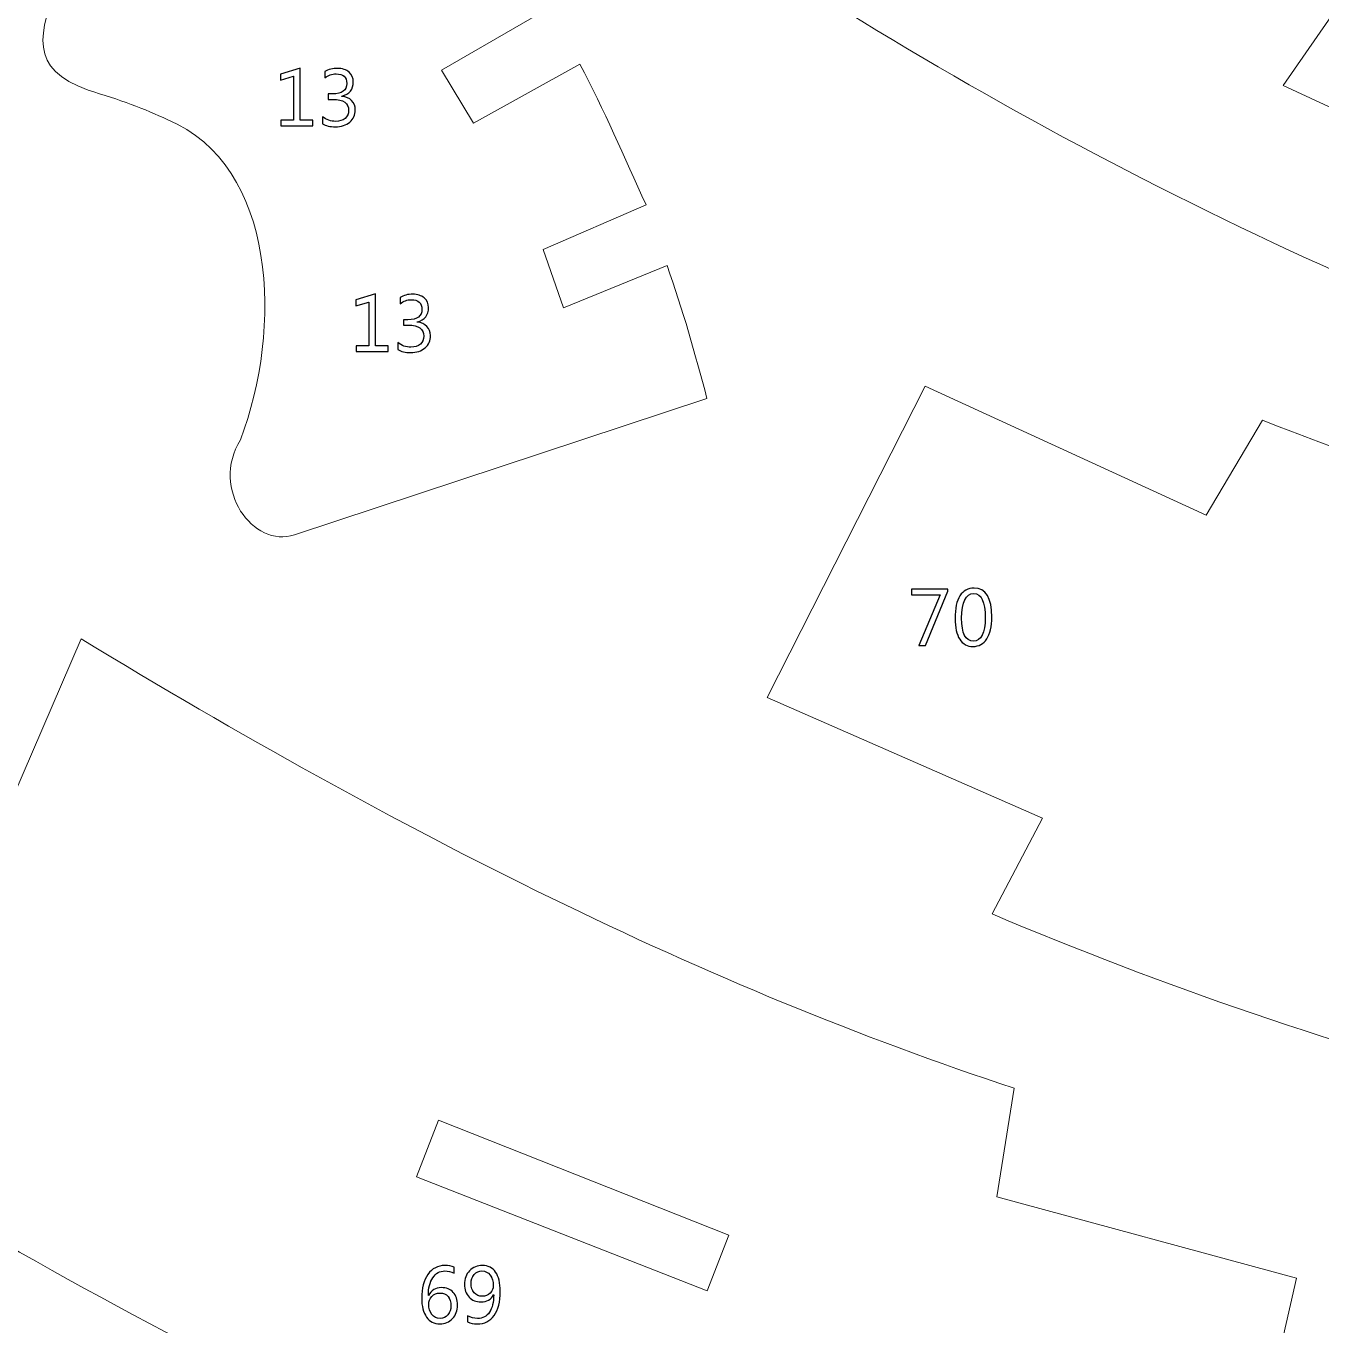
# Model space of a CAD drawing. Header units: centimetres. Extents: x -19.4 to 19.9, y -26.5 to 22.7.
# Drawn here: x 6.94 to 13.74, y -18.72 to -11.9 of the extents above; entities that cross this region are included whole.
import ezdxf

# ---------------------------------------------------------------- set-up
doc = ezdxf.new("R2010")
doc.units = ezdxf.units.CM
doc.header["$MEASUREMENT"] = 0
doc.layers.add('Camada 1', color=7, linetype='Continuous')

msp = doc.modelspace()

# ---------------------------------------------------------------- linework, layer by layer
at = {"layer": 'Camada 1', "color": 7, "lineweight": 9}
for points, knots in [([(7.19645, -11.39078), (7.17834, -11.4777), (7.15261, -11.53528), (7.10658, -11.64964), (7.10658, -11.64964), (7.00426, -11.94824), (6.9458, -12.1205), (7.2625, -12.23736), (7.2625, -12.23736), (7.42524, -12.2847), (7.56222, -12.33634), (7.67792, -12.39158), (7.67792, -12.39158), (8.25612, -12.63074), (8.28379, -13.49284), (8.06222, -14.07244), (8.06222, -14.07244), (7.90312, -14.33174), (8.12985, -14.64468), (8.34635, -14.5721), (8.34635, -14.5721), (8.34635, -14.5721), (10.51261, -13.85516), (10.51261, -13.85516), (10.51261, -13.85516), (10.45027, -13.62004), (10.3866, -13.39248), (10.30282, -13.1574), (10.30282, -13.1574), (10.30282, -13.1574), (9.75943, -13.37982), (9.75943, -13.37982), (9.75943, -13.37982), (9.75943, -13.37982), (9.65196, -13.0734), (9.65196, -13.0734), (9.65196, -13.0734), (9.65196, -13.0734), (10.19293, -12.83964), (10.19293, -12.83964), (10.19293, -12.83964), (10.07545, -12.58512), (9.97469, -12.34292), (9.8446, -12.10114), (9.8446, -12.10114), (9.8446, -12.10114), (9.28561, -12.41004), (9.28561, -12.41004), (9.28561, -12.41004), (9.28561, -12.41004), (9.11823, -12.13246), (9.11823, -12.13246), (9.11823, -12.13246), (9.11823, -12.13246), (9.67372, -11.81196), (9.67372, -11.81196), (9.67372, -11.81196), (9.54626, -11.59628), (9.42556, -11.4123), (9.2911, -11.21652), (9.2911, -11.21652), (9.2911, -11.21652), (8.7758, -11.55694), (8.7758, -11.55694), (8.7758, -11.55694), (8.7758, -11.55694), (8.59966, -11.28924), (8.59966, -11.28924), (8.59966, -11.28924), (8.59966, -11.28924), (9.08363, -10.9607), (9.08363, -10.9607), (9.08363, -10.9607), (8.93983, -10.76064), (8.80629, -10.5467), (8.67396, -10.342), (8.67396, -10.342), (8.67396, -10.342), (8.14573, -10.66632), (8.14573, -10.66632), (8.14573, -10.66632), (8.14573, -10.66632), (8.00262, -10.38486), (8.00262, -10.38486), (8.00262, -10.38486), (8.00262, -10.38486), (8.52443, -10.04256), (8.52443, -10.04256), (8.52443, -10.04256), (8.0212, -9.0515), (8.70751, -8.2985), (9.46802, -8.13704), (9.46802, -8.13704), (11.09261, -7.8101), (12.4897, -7.95706), (13.98482, -8.7694), (13.98482, -8.7694), (14.99996, -9.29474), (16.00137, -9.92246), (16.99467, -10.55402), (16.99467, -10.55402), (17.6037, -10.88394), (18.02344, -11.20762), (18.71948, -11.44536), (18.71948, -11.44536), (18.93572, -11.51192), (19.05844, -11.5514), (19.13972, -11.50868), (19.13972, -11.50868), (19.46327, -10.98524), (19.65925, -10.21248), (19.61815, -8.4746), (19.61815, -8.4746), (19.50839, -6.9784), (19.39746, -6.24118), (19.06685, -5.72082), (19.06685, -5.72082), (18.54663, -5.42754), (16.84974, -5.4812), (14.59497, -5.70444), (14.59497, -5.70444), (13.02089, -5.8212), (11.37442, -6.12376), (9.63661, -6.09544), (9.63661, -6.09544), (8.8524, -6.07016), (8.2565, -5.0562), (7.49029, -3.89738), (7.49029, -3.89738), (7.07465, -3.96578), (6.73533, -3.89846), (6.51279, -3.7086), (6.51279, -3.7086), (6.29751, -3.49826), (6.17681, -3.24938), (6.18123, -2.95512), (6.18123, -2.95512), (6.18213, -2.87114), (6.12349, -2.8403), (6.03036, -2.87408), (6.03036, -2.87408), (4.90413, -3.1053), (3.83605, -3.23604), (2.85293, -3.22862), (2.85293, -3.22862), (2.85293, -3.22862), (2.20467, -3.24034), (2.20467, -3.24034), (2.20467, -3.24034), (1.31001, -3.25706), (0.76008, -3.42442), (0.61744, -3.98142), (0.61744, -3.98142), (0.5844, -4.14354), (0.59169, -5.23704), (0.59013, -5.44748), (0.59013, -5.44748), (0.59013, -5.44748), (0.59369, -7.65022), (0.59369, -7.65022), (0.59369, -7.65022), (0.59369, -7.65022), (2.63687, -7.653), (2.63687, -7.653), (2.63687, -7.653), (2.63687, -7.653), (2.63373, -7.97834), (2.63373, -7.97834), (2.63373, -7.97834), (2.63373, -7.97834), (0.59327, -7.98396), (0.59327, -7.98396), (0.59327, -7.98396), (0.59327, -7.98396), (0.6027, -10.72576), (0.6027, -10.72576), (0.6027, -10.72576), (0.6027, -10.72576), (1.1918, -10.78494), (1.1918, -10.78494), (1.1918, -10.78494), (1.1918, -10.78494), (1.47828, -9.17798), (1.47828, -9.17798), (1.47828, -9.17798), (1.47828, -9.17798), (3.30648, -9.44822), (3.30648, -9.44822), (3.30648, -9.44822), (3.30648, -9.44822), (3.00578, -10.99664), (3.00578, -10.99664), (3.00578, -10.99664), (3.00578, -10.99664), (3.96695, -11.09554), (3.96695, -11.09554), (3.96695, -11.09554), (3.97141, -10.7116), (4.01579, -10.34626), (4.11147, -10.00816), (4.11147, -10.00816), (4.24042, -9.56108), (4.39908, -9.2238), (4.63538, -9.14708), (4.63538, -9.14708), (4.63538, -9.14708), (6.56322, -9.14732), (6.56322, -9.14732), (6.56322, -9.14732), (6.70063, -9.15452), (6.76234, -9.3749), (6.71689, -9.719), (6.71689, -9.719), (6.68061, -10.09176), (6.42141, -10.4), (6.28219, -10.7906), (6.28219, -10.7906), (6.19002, -11.04918), (6.21334, -11.09912), (6.41761, -11.09774), (6.41761, -11.09774), (6.41761, -11.09774), (7.05509, -11.09466), (7.05509, -11.09466), (7.05509, -11.09466), (7.14054, -11.12192), (7.21906, -11.23272), (7.19645, -11.39078)], [0, 0, 0, 0, 0.0172414, 0.0172414, 0.0172414, 0.0172414, 0.0344828, 0.0344828, 0.0344828, 0.0344828, 0.0517241, 0.0517241, 0.0517241, 0.0517241, 0.0689655, 0.0689655, 0.0689655, 0.0689655, 0.0862069, 0.0862069, 0.0862069, 0.0862069, 0.1034483, 0.1034483, 0.1034483, 0.1034483, 0.1206897, 0.1206897, 0.1206897, 0.1206897, 0.137931, 0.137931, 0.137931, 0.137931, 0.1551724, 0.1551724, 0.1551724, 0.1551724, 0.1724138, 0.1724138, 0.1724138, 0.1724138, 0.1896552, 0.1896552, 0.1896552, 0.1896552, 0.2068966, 0.2068966, 0.2068966, 0.2068966, 0.2241379, 0.2241379, 0.2241379, 0.2241379, 0.2413793, 0.2413793, 0.2413793, 0.2413793, 0.2586207, 0.2586207, 0.2586207, 0.2586207, 0.2758621, 0.2758621, 0.2758621, 0.2758621, 0.2931034, 0.2931034, 0.2931034, 0.2931034, 0.3103448, 0.3103448, 0.3103448, 0.3103448, 0.3275862, 0.3275862, 0.3275862, 0.3275862, 0.3448276, 0.3448276, 0.3448276, 0.3448276, 0.362069, 0.362069, 0.362069, 0.362069, 0.3793103, 0.3793103, 0.3793103, 0.3793103, 0.3965517, 0.3965517, 0.3965517, 0.3965517, 0.4137931, 0.4137931, 0.4137931, 0.4137931, 0.4310345, 0.4310345, 0.4310345, 0.4310345, 0.4482759, 0.4482759, 0.4482759, 0.4482759, 0.4655172, 0.4655172, 0.4655172, 0.4655172, 0.4827586, 0.4827586, 0.4827586, 0.4827586, 0.5, 0.5, 0.5, 0.5, 0.5172414, 0.5172414, 0.5172414, 0.5172414, 0.5344828, 0.5344828, 0.5344828, 0.5344828, 0.5517241, 0.5517241, 0.5517241, 0.5517241, 0.5689655, 0.5689655, 0.5689655, 0.5689655, 0.5862069, 0.5862069, 0.5862069, 0.5862069, 0.6034483, 0.6034483, 0.6034483, 0.6034483, 0.6206897, 0.6206897, 0.6206897, 0.6206897, 0.637931, 0.637931, 0.637931, 0.637931, 0.6551724, 0.6551724, 0.6551724, 0.6551724, 0.6724138, 0.6724138, 0.6724138, 0.6724138, 0.6896552, 0.6896552, 0.6896552, 0.6896552, 0.7068966, 0.7068966, 0.7068966, 0.7068966, 0.7241379, 0.7241379, 0.7241379, 0.7241379, 0.7413793, 0.7413793, 0.7413793, 0.7413793, 0.7586207, 0.7586207, 0.7586207, 0.7586207, 0.7758621, 0.7758621, 0.7758621, 0.7758621, 0.7931034, 0.7931034, 0.7931034, 0.7931034, 0.8103448, 0.8103448, 0.8103448, 0.8103448, 0.8275862, 0.8275862, 0.8275862, 0.8275862, 0.8448276, 0.8448276, 0.8448276, 0.8448276, 0.862069, 0.862069, 0.862069, 0.862069, 0.8793103, 0.8793103, 0.8793103, 0.8793103, 0.8965517, 0.8965517, 0.8965517, 0.8965517, 0.9137931, 0.9137931, 0.9137931, 0.9137931, 0.9310345, 0.9310345, 0.9310345, 0.9310345, 0.9482759, 0.9482759, 0.9482759, 0.9482759, 0.9655172, 0.9655172, 0.9655172, 0.9655172, 1, 1, 1, 1]), ([(9.93121, -10.94648), (9.93121, -10.94648), (11.92697, -8.74734), (11.92697, -8.74734), (11.92697, -8.74734), (13.38951, -9.7434), (14.99683, -10.55588), (16.74211, -11.19342), (16.74211, -11.19342), (16.74211, -11.19342), (16.34909, -11.85574), (16.34909, -11.85574), (16.34909, -11.85574), (16.34909, -11.85574), (14.40107, -10.97), (14.40107, -10.97), (14.40107, -10.97), (14.40107, -10.97), (13.53987, -12.21242), (13.53987, -12.21242), (13.53987, -12.21242), (13.53987, -12.21242), (15.61777, -13.17442), (15.61777, -13.17442), (15.61777, -13.17442), (15.61777, -13.17442), (15.27133, -13.78306), (15.27133, -13.78306), (15.27133, -13.78306), (13.30771, -13.05998), (11.53683, -12.10334), (9.93121, -10.94648)], [0, 0, 0, 0, 0.1111111, 0.1111111, 0.1111111, 0.1111111, 0.2222222, 0.2222222, 0.2222222, 0.2222222, 0.3333333, 0.3333333, 0.3333333, 0.3333333, 0.4444444, 0.4444444, 0.4444444, 0.4444444, 0.5555556, 0.5555556, 0.5555556, 0.5555556, 0.6666667, 0.6666667, 0.6666667, 0.6666667, 0.7777778, 0.7777778, 0.7777778, 0.7777778, 1, 1, 1, 1]), ([(11.65925, -13.7915), (11.65925, -13.7915), (13.13513, -14.46908), (13.13513, -14.46908), (13.13513, -14.46908), (13.13513, -14.46908), (13.43127, -13.96966), (13.43127, -13.96966), (13.43127, -13.96966), (14.99609, -14.59354), (16.77791, -15.00016), (18.68551, -15.28084), (18.68551, -15.28084), (18.68551, -15.28084), (17.84185, -18.12468), (17.84185, -18.12468), (17.84185, -18.12468), (15.74639, -17.83198), (13.79661, -17.32058), (12.01115, -16.56244), (12.01115, -16.56244), (12.01115, -16.56244), (12.27505, -16.05978), (12.27505, -16.05978), (12.27505, -16.05978), (12.27505, -16.05978), (10.82839, -15.42656), (10.82839, -15.42656), (10.82839, -15.42656), (10.82839, -15.42656), (11.65925, -13.7915), (11.65925, -13.7915)], [0, 0, 0, 0, 0.1111111, 0.1111111, 0.1111111, 0.1111111, 0.2222222, 0.2222222, 0.2222222, 0.2222222, 0.3333333, 0.3333333, 0.3333333, 0.3333333, 0.4444444, 0.4444444, 0.4444444, 0.4444444, 0.5555556, 0.5555556, 0.5555556, 0.5555556, 0.6666667, 0.6666667, 0.6666667, 0.6666667, 0.7777778, 0.7777778, 0.7777778, 0.7777778, 1, 1, 1, 1]), ([(13.60992, -18.47447), (13.60992, -18.47447), (12.035, -18.04846), (12.035, -18.04846), (12.035, -18.04846), (12.035, -18.04846), (12.12652, -17.4769), (12.12652, -17.4769), (12.12652, -17.4769), (10.51732, -16.95289), (8.8798, -16.12382), (7.22589, -15.11792), (7.22589, -15.11792), (7.22589, -15.11792), (6.05369, -17.83338), (6.05369, -17.83338), (6.05369, -17.83338), (7.86047, -18.95029), (9.69496, -19.80668), (11.56075, -20.36915), (11.56075, -20.36915), (11.56075, -20.36915), (11.67926, -19.81574), (11.67926, -19.81574), (11.67926, -19.81574), (11.67926, -19.81574), (13.20315, -20.25699), (13.20315, -20.25699), (13.20315, -20.25699), (13.20315, -20.25699), (13.60992, -18.47447), (13.60992, -18.47447)], [0, 0, 0, 0, 0.1111111, 0.1111111, 0.1111111, 0.1111111, 0.2222222, 0.2222222, 0.2222222, 0.2222222, 0.3333333, 0.3333333, 0.3333333, 0.3333333, 0.4444444, 0.4444444, 0.4444444, 0.4444444, 0.5555556, 0.5555556, 0.5555556, 0.5555556, 0.6666667, 0.6666667, 0.6666667, 0.6666667, 0.7777778, 0.7777778, 0.7777778, 0.7777778, 1, 1, 1, 1]), ([(10.62691, -18.24955), (10.62691, -18.24955), (10.51335, -18.54211), (10.51335, -18.54211), (10.51335, -18.54211), (10.51335, -18.54211), (8.98767, -17.94207), (8.98767, -17.94207), (8.98767, -17.94207), (8.98767, -17.94207), (9.10225, -17.64514), (9.10225, -17.64514), (9.10225, -17.64514), (9.10225, -17.64514), (10.62691, -18.24955), (10.62691, -18.24955)], [0, 0, 0, 0, 0.2, 0.2, 0.2, 0.2, 0.4, 0.4, 0.4, 0.4, 0.6, 0.6, 0.6, 0.6, 1, 1, 1, 1])]:
    msp.add_open_spline(points, degree=3, knots=knots, dxfattribs=at)
at = {"layer": 'Camada 1', "color": 7}
for points, knots in [([(8.44258, -12.424), (8.44258, -12.424), (8.27494, -12.424), (8.27494, -12.424), (8.27494, -12.424), (8.27494, -12.424), (8.27494, -12.39437), (8.27494, -12.39437), (8.27494, -12.39437), (8.27494, -12.39437), (8.34182, -12.39437), (8.34182, -12.39437), (8.34182, -12.39437), (8.34182, -12.39437), (8.34182, -12.16393), (8.34182, -12.16393), (8.34182, -12.16393), (8.34182, -12.16393), (8.27324, -12.18439), (8.27324, -12.18439), (8.27324, -12.18439), (8.27324, -12.18439), (8.27324, -12.15222), (8.27324, -12.15222), (8.27324, -12.15222), (8.27324, -12.15222), (8.37569, -12.12089), (8.37569, -12.12089), (8.37569, -12.12089), (8.37569, -12.12089), (8.37569, -12.39437), (8.37569, -12.39437), (8.37569, -12.39437), (8.37569, -12.39437), (8.44258, -12.39437), (8.44258, -12.39437), (8.44258, -12.39437), (8.44258, -12.39437), (8.44258, -12.424), (8.44258, -12.424)], [0, 0, 0, 0, 0.0909091, 0.0909091, 0.0909091, 0.0909091, 0.1818182, 0.1818182, 0.1818182, 0.1818182, 0.2727273, 0.2727273, 0.2727273, 0.2727273, 0.3636364, 0.3636364, 0.3636364, 0.3636364, 0.4545455, 0.4545455, 0.4545455, 0.4545455, 0.5454545, 0.5454545, 0.5454545, 0.5454545, 0.6363636, 0.6363636, 0.6363636, 0.6363636, 0.7272727, 0.7272727, 0.7272727, 0.7272727, 0.8181818, 0.8181818, 0.8181818, 0.8181818, 1, 1, 1, 1]), ([(8.4938, -12.41299), (8.4938, -12.41299), (8.4938, -12.37659), (8.4938, -12.37659), (8.4938, -12.37659), (8.51405, -12.39267), (8.53698, -12.40072), (8.56246, -12.40072), (8.56246, -12.40072), (8.5832, -12.40072), (8.59971, -12.39557), (8.61206, -12.38519), (8.61206, -12.38519), (8.6244, -12.37482), (8.63054, -12.36085), (8.63054, -12.34335), (8.63054, -12.34335), (8.63054, -12.30455), (8.60303, -12.28514), (8.54806, -12.28514), (8.54806, -12.28514), (8.54806, -12.28514), (8.52344, -12.28514), (8.52344, -12.28514), (8.52344, -12.28514), (8.52344, -12.28514), (8.52344, -12.25636), (8.52344, -12.25636), (8.52344, -12.25636), (8.52344, -12.25636), (8.54686, -12.25636), (8.54686, -12.25636), (8.54686, -12.25636), (8.5959, -12.25636), (8.62038, -12.23815), (8.62038, -12.20182), (8.62038, -12.20182), (8.62038, -12.16816), (8.60168, -12.15137), (8.56429, -12.15137), (8.56429, -12.15137), (8.54341, -12.15137), (8.52372, -12.15842), (8.50523, -12.17254), (8.50523, -12.17254), (8.50523, -12.17254), (8.50523, -12.13952), (8.50523, -12.13952), (8.50523, -12.13952), (8.52428, -12.12823), (8.54679, -12.12258), (8.57269, -12.12258), (8.57269, -12.12258), (8.59766, -12.12258), (8.61763, -12.12921), (8.63266, -12.14241), (8.63266, -12.14241), (8.64762, -12.15567), (8.6551, -12.17261), (8.6551, -12.19328), (8.6551, -12.19328), (8.6551, -12.2323), (8.63527, -12.25742), (8.59555, -12.26856), (8.59555, -12.26856), (8.59555, -12.26856), (8.59555, -12.26941), (8.59555, -12.26941), (8.59555, -12.26941), (8.61685, -12.27146), (8.63379, -12.27894), (8.64635, -12.29185), (8.64635, -12.29185), (8.65898, -12.30476), (8.66526, -12.32085), (8.66526, -12.34011), (8.66526, -12.34011), (8.66526, -12.36678), (8.65573, -12.38823), (8.63661, -12.4046), (8.63661, -12.4046), (8.61749, -12.4209), (8.5923, -12.42908), (8.56104, -12.42908), (8.56104, -12.42908), (8.53289, -12.42908), (8.51046, -12.42372), (8.4938, -12.41299)], [0, 0, 0, 0, 0.0434783, 0.0434783, 0.0434783, 0.0434783, 0.0869565, 0.0869565, 0.0869565, 0.0869565, 0.1304348, 0.1304348, 0.1304348, 0.1304348, 0.173913, 0.173913, 0.173913, 0.173913, 0.2173913, 0.2173913, 0.2173913, 0.2173913, 0.2608696, 0.2608696, 0.2608696, 0.2608696, 0.3043478, 0.3043478, 0.3043478, 0.3043478, 0.3478261, 0.3478261, 0.3478261, 0.3478261, 0.3913043, 0.3913043, 0.3913043, 0.3913043, 0.4347826, 0.4347826, 0.4347826, 0.4347826, 0.4782609, 0.4782609, 0.4782609, 0.4782609, 0.5217391, 0.5217391, 0.5217391, 0.5217391, 0.5652174, 0.5652174, 0.5652174, 0.5652174, 0.6086957, 0.6086957, 0.6086957, 0.6086957, 0.6521739, 0.6521739, 0.6521739, 0.6521739, 0.6956522, 0.6956522, 0.6956522, 0.6956522, 0.7391304, 0.7391304, 0.7391304, 0.7391304, 0.7826087, 0.7826087, 0.7826087, 0.7826087, 0.826087, 0.826087, 0.826087, 0.826087, 0.8695652, 0.8695652, 0.8695652, 0.8695652, 0.9130435, 0.9130435, 0.9130435, 0.9130435, 1, 1, 1, 1]), ([(8.8378, -13.60966), (8.8378, -13.60966), (8.67016, -13.60966), (8.67016, -13.60966), (8.67016, -13.60966), (8.67016, -13.60966), (8.67016, -13.58003), (8.67016, -13.58003), (8.67016, -13.58003), (8.67016, -13.58003), (8.73704, -13.58003), (8.73704, -13.58003), (8.73704, -13.58003), (8.73704, -13.58003), (8.73704, -13.34959), (8.73704, -13.34959), (8.73704, -13.34959), (8.73704, -13.34959), (8.66846, -13.37005), (8.66846, -13.37005), (8.66846, -13.37005), (8.66846, -13.37005), (8.66846, -13.33788), (8.66846, -13.33788), (8.66846, -13.33788), (8.66846, -13.33788), (8.77091, -13.30655), (8.77091, -13.30655), (8.77091, -13.30655), (8.77091, -13.30655), (8.77091, -13.58003), (8.77091, -13.58003), (8.77091, -13.58003), (8.77091, -13.58003), (8.8378, -13.58003), (8.8378, -13.58003), (8.8378, -13.58003), (8.8378, -13.58003), (8.8378, -13.60966), (8.8378, -13.60966)], [0, 0, 0, 0, 0.0909091, 0.0909091, 0.0909091, 0.0909091, 0.1818182, 0.1818182, 0.1818182, 0.1818182, 0.2727273, 0.2727273, 0.2727273, 0.2727273, 0.3636364, 0.3636364, 0.3636364, 0.3636364, 0.4545455, 0.4545455, 0.4545455, 0.4545455, 0.5454545, 0.5454545, 0.5454545, 0.5454545, 0.6363636, 0.6363636, 0.6363636, 0.6363636, 0.7272727, 0.7272727, 0.7272727, 0.7272727, 0.8181818, 0.8181818, 0.8181818, 0.8181818, 1, 1, 1, 1]), ([(8.88902, -13.59865), (8.88902, -13.59865), (8.88902, -13.56225), (8.88902, -13.56225), (8.88902, -13.56225), (8.90927, -13.57833), (8.9322, -13.58638), (8.95768, -13.58638), (8.95768, -13.58638), (8.97842, -13.58638), (8.99493, -13.58123), (9.00728, -13.57085), (9.00728, -13.57085), (9.01962, -13.56048), (9.02576, -13.54651), (9.02576, -13.52901), (9.02576, -13.52901), (9.02576, -13.49021), (8.99825, -13.4708), (8.94328, -13.4708), (8.94328, -13.4708), (8.94328, -13.4708), (8.91866, -13.4708), (8.91866, -13.4708), (8.91866, -13.4708), (8.91866, -13.4708), (8.91866, -13.44202), (8.91866, -13.44202), (8.91866, -13.44202), (8.91866, -13.44202), (8.94208, -13.44202), (8.94208, -13.44202), (8.94208, -13.44202), (8.99112, -13.44202), (9.0156, -13.42381), (9.0156, -13.38748), (9.0156, -13.38748), (9.0156, -13.35382), (8.9969, -13.33703), (8.95951, -13.33703), (8.95951, -13.33703), (8.93863, -13.33703), (8.91894, -13.34408), (8.90045, -13.3582), (8.90045, -13.3582), (8.90045, -13.3582), (8.90045, -13.32518), (8.90045, -13.32518), (8.90045, -13.32518), (8.9195, -13.31389), (8.94201, -13.30824), (8.96791, -13.30824), (8.96791, -13.30824), (8.99288, -13.30824), (9.01285, -13.31487), (9.02788, -13.32807), (9.02788, -13.32807), (9.04284, -13.34133), (9.05032, -13.35827), (9.05032, -13.37894), (9.05032, -13.37894), (9.05032, -13.41796), (9.03049, -13.44308), (8.99077, -13.45422), (8.99077, -13.45422), (8.99077, -13.45422), (8.99077, -13.45507), (8.99077, -13.45507), (8.99077, -13.45507), (9.01207, -13.45712), (9.02901, -13.4646), (9.04157, -13.47751), (9.04157, -13.47751), (9.0542, -13.49042), (9.06048, -13.50651), (9.06048, -13.52577), (9.06048, -13.52577), (9.06048, -13.55244), (9.05095, -13.57389), (9.03183, -13.59026), (9.03183, -13.59026), (9.01271, -13.60656), (8.98752, -13.61474), (8.95626, -13.61474), (8.95626, -13.61474), (8.92811, -13.61474), (8.90568, -13.60938), (8.88902, -13.59865)], [0, 0, 0, 0, 0.0434783, 0.0434783, 0.0434783, 0.0434783, 0.0869565, 0.0869565, 0.0869565, 0.0869565, 0.1304348, 0.1304348, 0.1304348, 0.1304348, 0.173913, 0.173913, 0.173913, 0.173913, 0.2173913, 0.2173913, 0.2173913, 0.2173913, 0.2608696, 0.2608696, 0.2608696, 0.2608696, 0.3043478, 0.3043478, 0.3043478, 0.3043478, 0.3478261, 0.3478261, 0.3478261, 0.3478261, 0.3913043, 0.3913043, 0.3913043, 0.3913043, 0.4347826, 0.4347826, 0.4347826, 0.4347826, 0.4782609, 0.4782609, 0.4782609, 0.4782609, 0.5217391, 0.5217391, 0.5217391, 0.5217391, 0.5652174, 0.5652174, 0.5652174, 0.5652174, 0.6086957, 0.6086957, 0.6086957, 0.6086957, 0.6521739, 0.6521739, 0.6521739, 0.6521739, 0.6956522, 0.6956522, 0.6956522, 0.6956522, 0.7391304, 0.7391304, 0.7391304, 0.7391304, 0.7826087, 0.7826087, 0.7826087, 0.7826087, 0.826087, 0.826087, 0.826087, 0.826087, 0.8695652, 0.8695652, 0.8695652, 0.8695652, 0.9130435, 0.9130435, 0.9130435, 0.9130435, 1, 1, 1, 1]), ([(11.77838, -14.86722), (11.77838, -14.86722), (11.66111, -15.1529), (11.66111, -15.1529), (11.66111, -15.1529), (11.66111, -15.1529), (11.62597, -15.1529), (11.62597, -15.1529), (11.62597, -15.1529), (11.62597, -15.1529), (11.73689, -14.88704), (11.73689, -14.88704), (11.73689, -14.88704), (11.73689, -14.88704), (11.58745, -14.88704), (11.58745, -14.88704), (11.58745, -14.88704), (11.58745, -14.88704), (11.58745, -14.85656), (11.58745, -14.85656), (11.58745, -14.85656), (11.58745, -14.85656), (11.77838, -14.85656), (11.77838, -14.85656), (11.77838, -14.85656), (11.77838, -14.85656), (11.77838, -14.86722), (11.77838, -14.86722)], [0, 0, 0, 0, 0.125, 0.125, 0.125, 0.125, 0.25, 0.25, 0.25, 0.25, 0.375, 0.375, 0.375, 0.375, 0.5, 0.5, 0.5, 0.5, 0.625, 0.625, 0.625, 0.625, 0.75, 0.75, 0.75, 0.75, 1, 1, 1, 1]), ([(11.90905, -15.15798), (11.8797, -15.15798), (11.85676, -15.14535), (11.84033, -15.12016), (11.84033, -15.12016), (11.82389, -15.0949), (11.81563, -15.05842), (11.81563, -15.01073), (11.81563, -15.01073), (11.81563, -14.9583), (11.82424, -14.91872), (11.84138, -14.89184), (11.84138, -14.89184), (11.85853, -14.86496), (11.88329, -14.85148), (11.91568, -14.85148), (11.91568, -14.85148), (11.9777, -14.85148), (12.00867, -14.90214), (12.00867, -15.00346), (12.00867, -15.00346), (12.00867, -15.0537), (11.99992, -15.09194), (11.98243, -15.1184), (11.98243, -15.1184), (11.96493, -15.14479), (11.94045, -15.15798), (11.90905, -15.15798)], [0, 0, 0, 0, 0.125, 0.125, 0.125, 0.125, 0.25, 0.25, 0.25, 0.25, 0.375, 0.375, 0.375, 0.375, 0.5, 0.5, 0.5, 0.5, 0.625, 0.625, 0.625, 0.625, 0.75, 0.75, 0.75, 0.75, 1, 1, 1, 1]), ([(11.91377, -14.88027), (11.87151, -14.88027), (11.85034, -14.92324), (11.85034, -15.00918), (11.85034, -15.00918), (11.85034, -15.08947), (11.87109, -15.12962), (11.91258, -15.12962), (11.91258, -15.12962), (11.9535, -15.12962), (11.97396, -15.08876), (11.97396, -15.00713), (11.97396, -15.00713), (11.97396, -14.92253), (11.95392, -14.88027), (11.91377, -14.88027)], [0, 0, 0, 0, 0.2, 0.2, 0.2, 0.2, 0.4, 0.4, 0.4, 0.4, 0.6, 0.6, 0.6, 0.6, 1, 1, 1, 1]), ([(9.18437, -18.41693), (9.18437, -18.41693), (9.18437, -18.44903), (9.18437, -18.44903), (9.18437, -18.44903), (9.16906, -18.4412), (9.15298, -18.43725), (9.13604, -18.43725), (9.13604, -18.43725), (9.10979, -18.43725), (9.08877, -18.44896), (9.07296, -18.47239), (9.07296, -18.47239), (9.05723, -18.49581), (9.04933, -18.52721), (9.04933, -18.56651), (9.04933, -18.56651), (9.04933, -18.56651), (9.05017, -18.56651), (9.05017, -18.56651), (9.05017, -18.56651), (9.06393, -18.5385), (9.08651, -18.52446), (9.11791, -18.52446), (9.11791, -18.52446), (9.1438, -18.52446), (9.16433, -18.53278), (9.17965, -18.54936), (9.17965, -18.54936), (9.19496, -18.56601), (9.20258, -18.58824), (9.20258, -18.61611), (9.20258, -18.61611), (9.20258, -18.64518), (9.19383, -18.66896), (9.17633, -18.68737), (9.17633, -18.68737), (9.15883, -18.70579), (9.13661, -18.71496), (9.10965, -18.71496), (9.10965, -18.71496), (9.07988, -18.71496), (9.05652, -18.70311), (9.03959, -18.6794), (9.03959, -18.6794), (9.02266, -18.65569), (9.01419, -18.62239), (9.01419, -18.57949), (9.01419, -18.57949), (9.01419, -18.52749), (9.02527, -18.486), (9.04742, -18.45503), (9.04742, -18.45503), (9.06958, -18.42398), (9.09886, -18.40846), (9.1352, -18.40846), (9.1352, -18.40846), (9.15587, -18.40846), (9.17224, -18.41128), (9.18437, -18.41693)], [0, 0, 0, 0, 0.0625, 0.0625, 0.0625, 0.0625, 0.125, 0.125, 0.125, 0.125, 0.1875, 0.1875, 0.1875, 0.1875, 0.25, 0.25, 0.25, 0.25, 0.3125, 0.3125, 0.3125, 0.3125, 0.375, 0.375, 0.375, 0.375, 0.4375, 0.4375, 0.4375, 0.4375, 0.5, 0.5, 0.5, 0.5, 0.5625, 0.5625, 0.5625, 0.5625, 0.625, 0.625, 0.625, 0.625, 0.6875, 0.6875, 0.6875, 0.6875, 0.75, 0.75, 0.75, 0.75, 0.8125, 0.8125, 0.8125, 0.8125, 0.875, 0.875, 0.875, 0.875, 1, 1, 1, 1]), ([(9.25507, -18.70508), (9.25507, -18.70508), (9.25507, -18.67256), (9.25507, -18.67256), (9.25507, -18.67256), (9.27158, -18.68194), (9.28908, -18.6866), (9.30756, -18.6866), (9.30756, -18.6866), (9.33438, -18.6866), (9.35533, -18.67573), (9.37022, -18.65407), (9.37022, -18.65407), (9.38518, -18.63241), (9.39266, -18.60158), (9.39266, -18.56171), (9.39266, -18.56171), (9.39237, -18.56185), (9.39209, -18.56185), (9.39181, -18.56171), (9.39181, -18.56171), (9.37918, -18.58711), (9.3571, -18.59981), (9.32577, -18.59981), (9.32577, -18.59981), (9.30037, -18.59981), (9.27962, -18.5912), (9.26333, -18.57399), (9.26333, -18.57399), (9.2471, -18.55677), (9.23898, -18.53455), (9.23898, -18.50745), (9.23898, -18.50745), (9.23898, -18.47852), (9.24787, -18.45475), (9.26572, -18.43626), (9.26572, -18.43626), (9.28358, -18.4177), (9.30637, -18.40846), (9.33424, -18.40846), (9.33424, -18.40846), (9.36338, -18.40846), (9.38616, -18.42003), (9.40246, -18.44311), (9.40246, -18.44311), (9.41876, -18.46618), (9.42695, -18.49983), (9.42695, -18.54393), (9.42695, -18.54393), (9.42695, -18.59868), (9.41636, -18.64088), (9.39513, -18.67051), (9.39513, -18.67051), (9.37396, -18.70014), (9.34447, -18.71496), (9.30672, -18.71496), (9.30672, -18.71496), (9.28689, -18.71496), (9.26968, -18.71164), (9.25507, -18.70508)], [0, 0, 0, 0, 0.0625, 0.0625, 0.0625, 0.0625, 0.125, 0.125, 0.125, 0.125, 0.1875, 0.1875, 0.1875, 0.1875, 0.25, 0.25, 0.25, 0.25, 0.3125, 0.3125, 0.3125, 0.3125, 0.375, 0.375, 0.375, 0.375, 0.4375, 0.4375, 0.4375, 0.4375, 0.5, 0.5, 0.5, 0.5, 0.5625, 0.5625, 0.5625, 0.5625, 0.625, 0.625, 0.625, 0.625, 0.6875, 0.6875, 0.6875, 0.6875, 0.75, 0.75, 0.75, 0.75, 0.8125, 0.8125, 0.8125, 0.8125, 0.875, 0.875, 0.875, 0.875, 1, 1, 1, 1]), ([(9.33106, -18.43725), (9.31469, -18.43725), (9.30107, -18.44339), (9.29014, -18.45573), (9.29014, -18.45573), (9.2792, -18.46808), (9.2737, -18.48375), (9.2737, -18.5028), (9.2737, -18.5028), (9.2737, -18.52361), (9.27906, -18.53998), (9.28978, -18.5519), (9.28978, -18.5519), (9.30051, -18.56383), (9.31504, -18.56975), (9.33339, -18.56975), (9.33339, -18.56975), (9.34933, -18.56975), (9.36281, -18.56432), (9.37389, -18.55346), (9.37389, -18.55346), (9.38497, -18.54252), (9.39054, -18.52925), (9.39054, -18.51352), (9.39054, -18.51352), (9.39054, -18.49108), (9.38504, -18.47274), (9.37403, -18.45856), (9.37403, -18.45856), (9.36302, -18.44438), (9.3487, -18.43725), (9.33106, -18.43725)], [0, 0, 0, 0, 0.1111111, 0.1111111, 0.1111111, 0.1111111, 0.2222222, 0.2222222, 0.2222222, 0.2222222, 0.3333333, 0.3333333, 0.3333333, 0.3333333, 0.4444444, 0.4444444, 0.4444444, 0.4444444, 0.5555556, 0.5555556, 0.5555556, 0.5555556, 0.6666667, 0.6666667, 0.6666667, 0.6666667, 0.7777778, 0.7777778, 0.7777778, 0.7777778, 1, 1, 1, 1]), ([(9.11036, -18.55324), (9.09286, -18.55324), (9.07868, -18.55917), (9.06781, -18.57102), (9.06781, -18.57102), (9.05688, -18.58295), (9.05144, -18.59692), (9.05144, -18.61308), (9.05144, -18.61308), (9.05144, -18.6334), (9.05688, -18.65068), (9.06767, -18.66508), (9.06767, -18.66508), (9.07847, -18.6794), (9.09286, -18.6866), (9.11078, -18.6866), (9.11078, -18.6866), (9.12786, -18.6866), (9.14169, -18.68032), (9.15213, -18.66783), (9.15213, -18.66783), (9.16264, -18.65534), (9.16786, -18.63954), (9.16786, -18.62034), (9.16786, -18.62034), (9.16786, -18.59932), (9.16285, -18.58295), (9.15276, -18.57102), (9.15276, -18.57102), (9.14267, -18.55917), (9.12856, -18.55324), (9.11036, -18.55324)], [0, 0, 0, 0, 0.1111111, 0.1111111, 0.1111111, 0.1111111, 0.2222222, 0.2222222, 0.2222222, 0.2222222, 0.3333333, 0.3333333, 0.3333333, 0.3333333, 0.4444444, 0.4444444, 0.4444444, 0.4444444, 0.5555556, 0.5555556, 0.5555556, 0.5555556, 0.6666667, 0.6666667, 0.6666667, 0.6666667, 0.7777778, 0.7777778, 0.7777778, 0.7777778, 1, 1, 1, 1])]:
    msp.add_open_spline(points, degree=3, knots=knots, dxfattribs=at)
at = {"layer": 'Camada 1', "color": 250, "lineweight": 9}
for points, knots in [([(8.44258, -12.424), (8.44258, -12.424), (8.27494, -12.424), (8.27494, -12.424), (8.27494, -12.424), (8.27494, -12.424), (8.27494, -12.39437), (8.27494, -12.39437), (8.27494, -12.39437), (8.27494, -12.39437), (8.34182, -12.39437), (8.34182, -12.39437), (8.34182, -12.39437), (8.34182, -12.39437), (8.34182, -12.16393), (8.34182, -12.16393), (8.34182, -12.16393), (8.34182, -12.16393), (8.27324, -12.18439), (8.27324, -12.18439), (8.27324, -12.18439), (8.27324, -12.18439), (8.27324, -12.15222), (8.27324, -12.15222), (8.27324, -12.15222), (8.27324, -12.15222), (8.37569, -12.12089), (8.37569, -12.12089), (8.37569, -12.12089), (8.37569, -12.12089), (8.37569, -12.39437), (8.37569, -12.39437), (8.37569, -12.39437), (8.37569, -12.39437), (8.44258, -12.39437), (8.44258, -12.39437), (8.44258, -12.39437), (8.44258, -12.39437), (8.44258, -12.424), (8.44258, -12.424)], [0, 0, 0, 0, 0.0909091, 0.0909091, 0.0909091, 0.0909091, 0.1818182, 0.1818182, 0.1818182, 0.1818182, 0.2727273, 0.2727273, 0.2727273, 0.2727273, 0.3636364, 0.3636364, 0.3636364, 0.3636364, 0.4545455, 0.4545455, 0.4545455, 0.4545455, 0.5454545, 0.5454545, 0.5454545, 0.5454545, 0.6363636, 0.6363636, 0.6363636, 0.6363636, 0.7272727, 0.7272727, 0.7272727, 0.7272727, 0.8181818, 0.8181818, 0.8181818, 0.8181818, 1, 1, 1, 1]), ([(8.4938, -12.41299), (8.4938, -12.41299), (8.4938, -12.37659), (8.4938, -12.37659), (8.4938, -12.37659), (8.51405, -12.39267), (8.53698, -12.40072), (8.56246, -12.40072), (8.56246, -12.40072), (8.5832, -12.40072), (8.59971, -12.39557), (8.61206, -12.38519), (8.61206, -12.38519), (8.6244, -12.37482), (8.63054, -12.36085), (8.63054, -12.34335), (8.63054, -12.34335), (8.63054, -12.30455), (8.60303, -12.28514), (8.54806, -12.28514), (8.54806, -12.28514), (8.54806, -12.28514), (8.52344, -12.28514), (8.52344, -12.28514), (8.52344, -12.28514), (8.52344, -12.28514), (8.52344, -12.25636), (8.52344, -12.25636), (8.52344, -12.25636), (8.52344, -12.25636), (8.54686, -12.25636), (8.54686, -12.25636), (8.54686, -12.25636), (8.5959, -12.25636), (8.62038, -12.23815), (8.62038, -12.20182), (8.62038, -12.20182), (8.62038, -12.16816), (8.60168, -12.15137), (8.56429, -12.15137), (8.56429, -12.15137), (8.54341, -12.15137), (8.52372, -12.15842), (8.50523, -12.17254), (8.50523, -12.17254), (8.50523, -12.17254), (8.50523, -12.13952), (8.50523, -12.13952), (8.50523, -12.13952), (8.52428, -12.12823), (8.54679, -12.12258), (8.57269, -12.12258), (8.57269, -12.12258), (8.59766, -12.12258), (8.61763, -12.12921), (8.63266, -12.14241), (8.63266, -12.14241), (8.64762, -12.15567), (8.6551, -12.17261), (8.6551, -12.19328), (8.6551, -12.19328), (8.6551, -12.2323), (8.63527, -12.25742), (8.59555, -12.26856), (8.59555, -12.26856), (8.59555, -12.26856), (8.59555, -12.26941), (8.59555, -12.26941), (8.59555, -12.26941), (8.61685, -12.27146), (8.63379, -12.27894), (8.64635, -12.29185), (8.64635, -12.29185), (8.65898, -12.30476), (8.66526, -12.32085), (8.66526, -12.34011), (8.66526, -12.34011), (8.66526, -12.36678), (8.65573, -12.38823), (8.63661, -12.4046), (8.63661, -12.4046), (8.61749, -12.4209), (8.5923, -12.42908), (8.56104, -12.42908), (8.56104, -12.42908), (8.53289, -12.42908), (8.51046, -12.42372), (8.4938, -12.41299)], [0, 0, 0, 0, 0.0434783, 0.0434783, 0.0434783, 0.0434783, 0.0869565, 0.0869565, 0.0869565, 0.0869565, 0.1304348, 0.1304348, 0.1304348, 0.1304348, 0.173913, 0.173913, 0.173913, 0.173913, 0.2173913, 0.2173913, 0.2173913, 0.2173913, 0.2608696, 0.2608696, 0.2608696, 0.2608696, 0.3043478, 0.3043478, 0.3043478, 0.3043478, 0.3478261, 0.3478261, 0.3478261, 0.3478261, 0.3913043, 0.3913043, 0.3913043, 0.3913043, 0.4347826, 0.4347826, 0.4347826, 0.4347826, 0.4782609, 0.4782609, 0.4782609, 0.4782609, 0.5217391, 0.5217391, 0.5217391, 0.5217391, 0.5652174, 0.5652174, 0.5652174, 0.5652174, 0.6086957, 0.6086957, 0.6086957, 0.6086957, 0.6521739, 0.6521739, 0.6521739, 0.6521739, 0.6956522, 0.6956522, 0.6956522, 0.6956522, 0.7391304, 0.7391304, 0.7391304, 0.7391304, 0.7826087, 0.7826087, 0.7826087, 0.7826087, 0.826087, 0.826087, 0.826087, 0.826087, 0.8695652, 0.8695652, 0.8695652, 0.8695652, 0.9130435, 0.9130435, 0.9130435, 0.9130435, 1, 1, 1, 1]), ([(8.8378, -13.60966), (8.8378, -13.60966), (8.67016, -13.60966), (8.67016, -13.60966), (8.67016, -13.60966), (8.67016, -13.60966), (8.67016, -13.58003), (8.67016, -13.58003), (8.67016, -13.58003), (8.67016, -13.58003), (8.73704, -13.58003), (8.73704, -13.58003), (8.73704, -13.58003), (8.73704, -13.58003), (8.73704, -13.34959), (8.73704, -13.34959), (8.73704, -13.34959), (8.73704, -13.34959), (8.66846, -13.37005), (8.66846, -13.37005), (8.66846, -13.37005), (8.66846, -13.37005), (8.66846, -13.33788), (8.66846, -13.33788), (8.66846, -13.33788), (8.66846, -13.33788), (8.77091, -13.30655), (8.77091, -13.30655), (8.77091, -13.30655), (8.77091, -13.30655), (8.77091, -13.58003), (8.77091, -13.58003), (8.77091, -13.58003), (8.77091, -13.58003), (8.8378, -13.58003), (8.8378, -13.58003), (8.8378, -13.58003), (8.8378, -13.58003), (8.8378, -13.60966), (8.8378, -13.60966)], [0, 0, 0, 0, 0.0909091, 0.0909091, 0.0909091, 0.0909091, 0.1818182, 0.1818182, 0.1818182, 0.1818182, 0.2727273, 0.2727273, 0.2727273, 0.2727273, 0.3636364, 0.3636364, 0.3636364, 0.3636364, 0.4545455, 0.4545455, 0.4545455, 0.4545455, 0.5454545, 0.5454545, 0.5454545, 0.5454545, 0.6363636, 0.6363636, 0.6363636, 0.6363636, 0.7272727, 0.7272727, 0.7272727, 0.7272727, 0.8181818, 0.8181818, 0.8181818, 0.8181818, 1, 1, 1, 1]), ([(8.88902, -13.59865), (8.88902, -13.59865), (8.88902, -13.56225), (8.88902, -13.56225), (8.88902, -13.56225), (8.90927, -13.57833), (8.9322, -13.58638), (8.95768, -13.58638), (8.95768, -13.58638), (8.97842, -13.58638), (8.99493, -13.58123), (9.00728, -13.57085), (9.00728, -13.57085), (9.01962, -13.56048), (9.02576, -13.54651), (9.02576, -13.52901), (9.02576, -13.52901), (9.02576, -13.49021), (8.99825, -13.4708), (8.94328, -13.4708), (8.94328, -13.4708), (8.94328, -13.4708), (8.91866, -13.4708), (8.91866, -13.4708), (8.91866, -13.4708), (8.91866, -13.4708), (8.91866, -13.44202), (8.91866, -13.44202), (8.91866, -13.44202), (8.91866, -13.44202), (8.94208, -13.44202), (8.94208, -13.44202), (8.94208, -13.44202), (8.99112, -13.44202), (9.0156, -13.42381), (9.0156, -13.38748), (9.0156, -13.38748), (9.0156, -13.35382), (8.9969, -13.33703), (8.95951, -13.33703), (8.95951, -13.33703), (8.93863, -13.33703), (8.91894, -13.34408), (8.90045, -13.3582), (8.90045, -13.3582), (8.90045, -13.3582), (8.90045, -13.32518), (8.90045, -13.32518), (8.90045, -13.32518), (8.9195, -13.31389), (8.94201, -13.30824), (8.96791, -13.30824), (8.96791, -13.30824), (8.99288, -13.30824), (9.01285, -13.31487), (9.02788, -13.32807), (9.02788, -13.32807), (9.04284, -13.34133), (9.05032, -13.35827), (9.05032, -13.37894), (9.05032, -13.37894), (9.05032, -13.41796), (9.03049, -13.44308), (8.99077, -13.45422), (8.99077, -13.45422), (8.99077, -13.45422), (8.99077, -13.45507), (8.99077, -13.45507), (8.99077, -13.45507), (9.01207, -13.45712), (9.02901, -13.4646), (9.04157, -13.47751), (9.04157, -13.47751), (9.0542, -13.49042), (9.06048, -13.50651), (9.06048, -13.52577), (9.06048, -13.52577), (9.06048, -13.55244), (9.05095, -13.57389), (9.03183, -13.59026), (9.03183, -13.59026), (9.01271, -13.60656), (8.98752, -13.61474), (8.95626, -13.61474), (8.95626, -13.61474), (8.92811, -13.61474), (8.90568, -13.60938), (8.88902, -13.59865)], [0, 0, 0, 0, 0.0434783, 0.0434783, 0.0434783, 0.0434783, 0.0869565, 0.0869565, 0.0869565, 0.0869565, 0.1304348, 0.1304348, 0.1304348, 0.1304348, 0.173913, 0.173913, 0.173913, 0.173913, 0.2173913, 0.2173913, 0.2173913, 0.2173913, 0.2608696, 0.2608696, 0.2608696, 0.2608696, 0.3043478, 0.3043478, 0.3043478, 0.3043478, 0.3478261, 0.3478261, 0.3478261, 0.3478261, 0.3913043, 0.3913043, 0.3913043, 0.3913043, 0.4347826, 0.4347826, 0.4347826, 0.4347826, 0.4782609, 0.4782609, 0.4782609, 0.4782609, 0.5217391, 0.5217391, 0.5217391, 0.5217391, 0.5652174, 0.5652174, 0.5652174, 0.5652174, 0.6086957, 0.6086957, 0.6086957, 0.6086957, 0.6521739, 0.6521739, 0.6521739, 0.6521739, 0.6956522, 0.6956522, 0.6956522, 0.6956522, 0.7391304, 0.7391304, 0.7391304, 0.7391304, 0.7826087, 0.7826087, 0.7826087, 0.7826087, 0.826087, 0.826087, 0.826087, 0.826087, 0.8695652, 0.8695652, 0.8695652, 0.8695652, 0.9130435, 0.9130435, 0.9130435, 0.9130435, 1, 1, 1, 1]), ([(11.77838, -14.86722), (11.77838, -14.86722), (11.66111, -15.1529), (11.66111, -15.1529), (11.66111, -15.1529), (11.66111, -15.1529), (11.62597, -15.1529), (11.62597, -15.1529), (11.62597, -15.1529), (11.62597, -15.1529), (11.73689, -14.88704), (11.73689, -14.88704), (11.73689, -14.88704), (11.73689, -14.88704), (11.58745, -14.88704), (11.58745, -14.88704), (11.58745, -14.88704), (11.58745, -14.88704), (11.58745, -14.85656), (11.58745, -14.85656), (11.58745, -14.85656), (11.58745, -14.85656), (11.77838, -14.85656), (11.77838, -14.85656), (11.77838, -14.85656), (11.77838, -14.85656), (11.77838, -14.86722), (11.77838, -14.86722)], [0, 0, 0, 0, 0.125, 0.125, 0.125, 0.125, 0.25, 0.25, 0.25, 0.25, 0.375, 0.375, 0.375, 0.375, 0.5, 0.5, 0.5, 0.5, 0.625, 0.625, 0.625, 0.625, 0.75, 0.75, 0.75, 0.75, 1, 1, 1, 1]), ([(11.90905, -15.15798), (11.8797, -15.15798), (11.85676, -15.14535), (11.84033, -15.12016), (11.84033, -15.12016), (11.82389, -15.0949), (11.81563, -15.05842), (11.81563, -15.01073), (11.81563, -15.01073), (11.81563, -14.9583), (11.82424, -14.91872), (11.84138, -14.89184), (11.84138, -14.89184), (11.85853, -14.86496), (11.88329, -14.85148), (11.91568, -14.85148), (11.91568, -14.85148), (11.9777, -14.85148), (12.00867, -14.90214), (12.00867, -15.00346), (12.00867, -15.00346), (12.00867, -15.0537), (11.99992, -15.09194), (11.98243, -15.1184), (11.98243, -15.1184), (11.96493, -15.14479), (11.94045, -15.15798), (11.90905, -15.15798)], [0, 0, 0, 0, 0.125, 0.125, 0.125, 0.125, 0.25, 0.25, 0.25, 0.25, 0.375, 0.375, 0.375, 0.375, 0.5, 0.5, 0.5, 0.5, 0.625, 0.625, 0.625, 0.625, 0.75, 0.75, 0.75, 0.75, 1, 1, 1, 1]), ([(11.91377, -14.88027), (11.87151, -14.88027), (11.85034, -14.92324), (11.85034, -15.00918), (11.85034, -15.00918), (11.85034, -15.08947), (11.87109, -15.12962), (11.91258, -15.12962), (11.91258, -15.12962), (11.9535, -15.12962), (11.97396, -15.08876), (11.97396, -15.00713), (11.97396, -15.00713), (11.97396, -14.92253), (11.95392, -14.88027), (11.91377, -14.88027)], [0, 0, 0, 0, 0.2, 0.2, 0.2, 0.2, 0.4, 0.4, 0.4, 0.4, 0.6, 0.6, 0.6, 0.6, 1, 1, 1, 1]), ([(9.18437, -18.41693), (9.18437, -18.41693), (9.18437, -18.44903), (9.18437, -18.44903), (9.18437, -18.44903), (9.16906, -18.4412), (9.15298, -18.43725), (9.13604, -18.43725), (9.13604, -18.43725), (9.10979, -18.43725), (9.08877, -18.44896), (9.07296, -18.47239), (9.07296, -18.47239), (9.05723, -18.49581), (9.04933, -18.52721), (9.04933, -18.56651), (9.04933, -18.56651), (9.04933, -18.56651), (9.05017, -18.56651), (9.05017, -18.56651), (9.05017, -18.56651), (9.06393, -18.5385), (9.08651, -18.52446), (9.11791, -18.52446), (9.11791, -18.52446), (9.1438, -18.52446), (9.16433, -18.53278), (9.17965, -18.54936), (9.17965, -18.54936), (9.19496, -18.56601), (9.20258, -18.58824), (9.20258, -18.61611), (9.20258, -18.61611), (9.20258, -18.64518), (9.19383, -18.66896), (9.17633, -18.68737), (9.17633, -18.68737), (9.15883, -18.70579), (9.13661, -18.71496), (9.10965, -18.71496), (9.10965, -18.71496), (9.07988, -18.71496), (9.05652, -18.70311), (9.03959, -18.6794), (9.03959, -18.6794), (9.02266, -18.65569), (9.01419, -18.62239), (9.01419, -18.57949), (9.01419, -18.57949), (9.01419, -18.52749), (9.02527, -18.486), (9.04742, -18.45503), (9.04742, -18.45503), (9.06958, -18.42398), (9.09886, -18.40846), (9.1352, -18.40846), (9.1352, -18.40846), (9.15587, -18.40846), (9.17224, -18.41128), (9.18437, -18.41693)], [0, 0, 0, 0, 0.0625, 0.0625, 0.0625, 0.0625, 0.125, 0.125, 0.125, 0.125, 0.1875, 0.1875, 0.1875, 0.1875, 0.25, 0.25, 0.25, 0.25, 0.3125, 0.3125, 0.3125, 0.3125, 0.375, 0.375, 0.375, 0.375, 0.4375, 0.4375, 0.4375, 0.4375, 0.5, 0.5, 0.5, 0.5, 0.5625, 0.5625, 0.5625, 0.5625, 0.625, 0.625, 0.625, 0.625, 0.6875, 0.6875, 0.6875, 0.6875, 0.75, 0.75, 0.75, 0.75, 0.8125, 0.8125, 0.8125, 0.8125, 0.875, 0.875, 0.875, 0.875, 1, 1, 1, 1]), ([(9.25507, -18.70508), (9.25507, -18.70508), (9.25507, -18.67256), (9.25507, -18.67256), (9.25507, -18.67256), (9.27158, -18.68194), (9.28908, -18.6866), (9.30756, -18.6866), (9.30756, -18.6866), (9.33438, -18.6866), (9.35533, -18.67573), (9.37022, -18.65407), (9.37022, -18.65407), (9.38518, -18.63241), (9.39266, -18.60158), (9.39266, -18.56171), (9.39266, -18.56171), (9.39237, -18.56185), (9.39209, -18.56185), (9.39181, -18.56171), (9.39181, -18.56171), (9.37918, -18.58711), (9.3571, -18.59981), (9.32577, -18.59981), (9.32577, -18.59981), (9.30037, -18.59981), (9.27962, -18.5912), (9.26333, -18.57399), (9.26333, -18.57399), (9.2471, -18.55677), (9.23898, -18.53455), (9.23898, -18.50745), (9.23898, -18.50745), (9.23898, -18.47852), (9.24787, -18.45475), (9.26572, -18.43626), (9.26572, -18.43626), (9.28358, -18.4177), (9.30637, -18.40846), (9.33424, -18.40846), (9.33424, -18.40846), (9.36338, -18.40846), (9.38616, -18.42003), (9.40246, -18.44311), (9.40246, -18.44311), (9.41876, -18.46618), (9.42695, -18.49983), (9.42695, -18.54393), (9.42695, -18.54393), (9.42695, -18.59868), (9.41636, -18.64088), (9.39513, -18.67051), (9.39513, -18.67051), (9.37396, -18.70014), (9.34447, -18.71496), (9.30672, -18.71496), (9.30672, -18.71496), (9.28689, -18.71496), (9.26968, -18.71164), (9.25507, -18.70508)], [0, 0, 0, 0, 0.0625, 0.0625, 0.0625, 0.0625, 0.125, 0.125, 0.125, 0.125, 0.1875, 0.1875, 0.1875, 0.1875, 0.25, 0.25, 0.25, 0.25, 0.3125, 0.3125, 0.3125, 0.3125, 0.375, 0.375, 0.375, 0.375, 0.4375, 0.4375, 0.4375, 0.4375, 0.5, 0.5, 0.5, 0.5, 0.5625, 0.5625, 0.5625, 0.5625, 0.625, 0.625, 0.625, 0.625, 0.6875, 0.6875, 0.6875, 0.6875, 0.75, 0.75, 0.75, 0.75, 0.8125, 0.8125, 0.8125, 0.8125, 0.875, 0.875, 0.875, 0.875, 1, 1, 1, 1]), ([(9.33106, -18.43725), (9.31469, -18.43725), (9.30107, -18.44339), (9.29014, -18.45573), (9.29014, -18.45573), (9.2792, -18.46808), (9.2737, -18.48375), (9.2737, -18.5028), (9.2737, -18.5028), (9.2737, -18.52361), (9.27906, -18.53998), (9.28978, -18.5519), (9.28978, -18.5519), (9.30051, -18.56383), (9.31504, -18.56975), (9.33339, -18.56975), (9.33339, -18.56975), (9.34933, -18.56975), (9.36281, -18.56432), (9.37389, -18.55346), (9.37389, -18.55346), (9.38497, -18.54252), (9.39054, -18.52925), (9.39054, -18.51352), (9.39054, -18.51352), (9.39054, -18.49108), (9.38504, -18.47274), (9.37403, -18.45856), (9.37403, -18.45856), (9.36302, -18.44438), (9.3487, -18.43725), (9.33106, -18.43725)], [0, 0, 0, 0, 0.1111111, 0.1111111, 0.1111111, 0.1111111, 0.2222222, 0.2222222, 0.2222222, 0.2222222, 0.3333333, 0.3333333, 0.3333333, 0.3333333, 0.4444444, 0.4444444, 0.4444444, 0.4444444, 0.5555556, 0.5555556, 0.5555556, 0.5555556, 0.6666667, 0.6666667, 0.6666667, 0.6666667, 0.7777778, 0.7777778, 0.7777778, 0.7777778, 1, 1, 1, 1]), ([(9.11036, -18.55324), (9.09286, -18.55324), (9.07868, -18.55917), (9.06781, -18.57102), (9.06781, -18.57102), (9.05688, -18.58295), (9.05144, -18.59692), (9.05144, -18.61308), (9.05144, -18.61308), (9.05144, -18.6334), (9.05688, -18.65068), (9.06767, -18.66508), (9.06767, -18.66508), (9.07847, -18.6794), (9.09286, -18.6866), (9.11078, -18.6866), (9.11078, -18.6866), (9.12786, -18.6866), (9.14169, -18.68032), (9.15213, -18.66783), (9.15213, -18.66783), (9.16264, -18.65534), (9.16786, -18.63954), (9.16786, -18.62034), (9.16786, -18.62034), (9.16786, -18.59932), (9.16285, -18.58295), (9.15276, -18.57102), (9.15276, -18.57102), (9.14267, -18.55917), (9.12856, -18.55324), (9.11036, -18.55324)], [0, 0, 0, 0, 0.1111111, 0.1111111, 0.1111111, 0.1111111, 0.2222222, 0.2222222, 0.2222222, 0.2222222, 0.3333333, 0.3333333, 0.3333333, 0.3333333, 0.4444444, 0.4444444, 0.4444444, 0.4444444, 0.5555556, 0.5555556, 0.5555556, 0.5555556, 0.6666667, 0.6666667, 0.6666667, 0.6666667, 0.7777778, 0.7777778, 0.7777778, 0.7777778, 1, 1, 1, 1])]:
    msp.add_open_spline(points, degree=3, knots=knots, dxfattribs=at)

doc.saveas('drawing.dxf')
